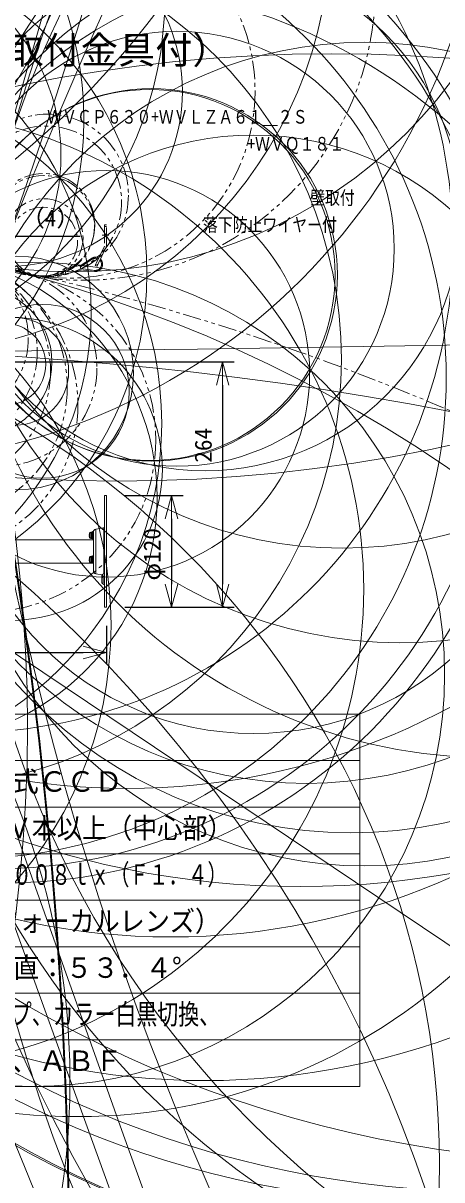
# Model space of a CAD drawing. Units: millimetres, scale not verified. Extents: x -721968 to 41501, y -367933 to 354111.
# Drawn here: x 26.3 to 71.3, y -66.5 to 57.7 of the extents above; entities that cross this region are included whole.
import ezdxf
from ezdxf.enums import TextEntityAlignment as Align

# ---------------------------------------------------------------- set-up
doc = ezdxf.new("R2010")
doc.units = ezdxf.units.MM
doc.header["$LTSCALE"] = 0.125
doc.linetypes.add('USER2', pattern=[31.75, 15.875, -3.175, 3.175, -3.175, 3.175, -3.175])
for name, color, linetype, lineweight in [('0-0_0', 1, 'USER2', 18), ('0-2_WAKU', 1, 'Continuous', 18), ('0-5_GAIKEI', 1, 'Continuous', 18)]:
    doc.layers.add(name, color=color, linetype=linetype, lineweight=lineweight)
for name, color, linetype in [('0-1_MOJI1', 7, 'Continuous'), ('0-3_TOUROKU', 7, 'Continuous'), ('0-4_SUNPO', 7, 'Continuous')]:
    doc.layers.add(name, color=color, linetype=linetype)
doc.styles.add('ＭＳ ゴシック', font='')
doc.styles.get('ＭＳ ゴシック').set_extended_font_data('MS Gothic')

# ---------------------------------------------------------------- blocks, each defined once
blk = doc.blocks.new('_Open30')
at = {"layer": '0-0_0', "color": 7, "linetype": 'Continuous'}
blk.add_line((0, 0), (-1, 0), dxfattribs=at)
blk.add_lwpolyline([(-1, 0.26795), (0, 0), (-1, -0.26795)], dxfattribs=at)
blk = doc.blocks.new('D5')
at = {"layer": '0-4_SUNPO'}
for p, q in [((208.363, 208.845), (242.513, 208.845)), ((241.263, 206.345), (241.263, 184.975)), ((230.763, 182.475), (242.513, 182.475))]:
    blk.add_line(p, q, dxfattribs=at)
at = {"layer": '0-4_SUNPO', "xscale": 2.5, "yscale": 2.5}
for p, rotation in [((241.263, 208.845), 90), ((241.263, 182.475), 270)]:
    blk.add_blockref('_Open30', p, dxfattribs=dict(at, rotation=rotation))
at = {"layer": '0-4_SUNPO', "style": 'ＭＳ ゴシック'}
blk.add_text('264', height=1.833, rotation=90, dxfattribs=at).set_placement((240.638, 198.0098), align=Align.BOTTOM_LEFT)
blk = doc.blocks.new('D6')
at = {"layer": '0-4_SUNPO'}
for p, q in [((202.7745, 206.6443), (202.7745, 176.3651)), ((228.763, 180.475), (228.763, 176.3651)), ((205.2745, 177.6151), (226.263, 177.6151))]:
    blk.add_line(p, q, dxfattribs=at)
at = {"layer": '0-4_SUNPO', "xscale": 2.5, "yscale": 2.5, "rotation": 180}
blk.add_blockref('_Open30', (202.7745, 177.6151), dxfattribs=at)
at = {"layer": '0-4_SUNPO', "xscale": 2.5, "yscale": 2.5}
blk.add_blockref('_Open30', (228.763, 177.6151), dxfattribs=at)
at = {"layer": '0-4_SUNPO', "style": 'ＭＳ ゴシック'}
blk.add_text('260', height=1.833, dxfattribs=at).set_placement((213.8938, 178.2401), align=Align.BOTTOM_LEFT)
blk = doc.blocks.new('D7')
at = {"layer": '0-4_SUNPO'}
for p, q in [((230.763, 194.475), (237.013, 194.475)), ((235.763, 191.975), (235.763, 184.975)), ((230.763, 182.475), (237.013, 182.475))]:
    blk.add_line(p, q, dxfattribs=at)
at = {"layer": '0-4_SUNPO', "xscale": 2.5, "yscale": 2.5}
for p, rotation in [((235.763, 194.475), 90), ((235.763, 182.475), 270)]:
    blk.add_blockref('_Open30', p, dxfattribs=dict(at, rotation=rotation))
at = {"layer": '0-4_SUNPO', "style": 'ＭＳ ゴシック'}
blk.add_text('φ120', height=1.833, rotation=90, dxfattribs=at).set_placement((235.138, 185.35), align=Align.BOTTOM_LEFT)
blk = doc.blocks.new('D4')
at = {"layer": '0-4_SUNPO'}
for p, q in [((214.213, 216.5906), (214.213, 223.5974)), ((214.5942, 216.0012), (214.5942, 223.5974)), ((211.713, 222.3474), (209.213, 222.3474)), ((214.213, 222.3474), (214.5942, 222.3474)), ((217.0942, 222.3474), (225.9275, 222.3474))]:
    blk.add_line(p, q, dxfattribs=at)
at = {"layer": '0-4_SUNPO', "xscale": 2.5, "yscale": 2.5}
blk.add_blockref('_Open30', (214.213, 222.3474), dxfattribs=at)
at = {"layer": '0-4_SUNPO', "xscale": 2.5, "yscale": 2.5, "rotation": 180}
blk.add_blockref('_Open30', (214.5942, 222.3474), dxfattribs=at)
at = {"layer": '0-4_SUNPO', "style": 'ＭＳ ゴシック'}
blk.add_text('（4）', height=1.833, dxfattribs=at).set_placement((219.6358, 222.8474), align=Align.BOTTOM_LEFT)

msp = doc.modelspace()

# ---------------------------------------------------------------- linework, layer by layer
at = {"layer": '0-0_0'}
for p, q in [((35.0654, 36.0783), (35.0654, 33.7829)), ((35.2654, 33.7829), (35.2654, 36.0783)), ((35.0634, 33.7742), (34.1514, 31.8876)), ((34.3315, 31.8006), (35.2435, 33.6871)), ((32.4348, 31.6586), (33.6674, 32.468)), ((32.4636, 31.5339), (33.7332, 32.3677)), ((33.6674, 32.468), (33.7003, 32.4178)), ((33.7332, 32.3677), (33.7003, 32.4178)), ((32.4216, 31.7153), (30.7654, 31.332)), ((32.5434, 31.1892), (30.8872, 30.8059)), ((32.4216, 31.7153), (32.4533, 31.5784)), ((32.4533, 31.5784), (32.5434, 31.1892)), ((32.5014, 31.3706), (34.0082, 31.1795)), ((32.5303, 31.246), (33.9931, 31.0605)), ((33.9931, 31.0605), (34.0007, 31.12)), ((34.0082, 31.1795), (34.0007, 31.12)), ((34.1514, 31.8876), (34.3315, 31.8006)), ((34.2444, 31.6205), (34.3315, 31.8006))]:
    msp.add_line(p, q, dxfattribs=at)
msp.add_lwpolyline([(34.1514, 31.8876), (34.0644, 31.7076), (34.2444, 31.6205)], dxfattribs=at)
for centre, radius in [((32.7082, 61.5732), 31.4639), ((31.1579, 50.4371), 20.0982), ((28.9317, 39.259), 8.7005), ((28.7793, 38.5639), 8.1216), ((28.5178, 36.0872), 5.5018), ((28.5263, 35.9126), 5.4582), ((28.5384, 34.668), 4.2136), ((-33.1449, -230.5243), 268.1278), ((28.4727, 34.2763), 3.6907), ((16.2925, 16.7367), 15.9095), ((16.9778, 18.5962), 14.0856), ((17.0571, 20.368), 12.1987), ((17.6434, 22.4405), 10.1841), ((18.2677, 23.8681), 8.6035), ((22.1082, 12.9371), 18.4752), ((23.6743, 20.6782), 10.5774)]:
    msp.add_circle(centre, radius, dxfattribs=at)
for centre, radius, start, end in [((35.0454, 33.7829), 0.02, 334.20001, 0), ((35.0454, 33.7829), 0.22, 334.20001, 0.00001), ((34.09, 31.8243), 0.77, 62.13627, 123.29211), ((34.09, 31.8243), 0.65, 61.75499, 123.29211), ((34.09, 31.8243), 0.77, 262.77215, 46.99804), ((34.09, 31.8243), 0.65, 262.77215, 43.69196)]:
    msp.add_arc(centre, radius, start, end, dxfattribs=at)
at = {"layer": '0-2_WAKU', "color": 4}
for p, q in [((62.5024, -16.4967), (-62.4976, -16.4967)), ((62.5024, -56.4967), (62.5024, -16.4967)), ((-62.4976, -56.4967), (62.5024, -56.4967))]:
    msp.add_line(p, q, dxfattribs=at)
at = {"layer": '0-2_WAKU'}
for p, q in [((-62.4976, -21.4967), (62.5024, -21.4967)), ((-62.4976, -26.4967), (62.5024, -26.4967)), ((-62.4976, -31.4967), (62.5024, -31.4967)), ((-62.4976, -36.4967), (62.5024, -36.4967)), ((-62.4976, -41.4967), (62.5024, -41.4967)), ((-62.4976, -46.4967), (62.5024, -46.4967)), ((-62.4976, -51.4967), (62.5024, -51.4967))]:
    msp.add_line(p, q, dxfattribs=at)
at = {"layer": '0-5_GAIKEI'}
for p, q in [((35.2654, 36.0783), (35.0654, 36.0783)), ((35.2654, 35.8783), (35.0654, 35.8783)), ((30.806, 31.1566), (30.0266, 30.9762)), ((30.7654, 31.332), (30.7971, 31.195)), ((30.7971, 31.195), (30.8872, 30.8059)), ((30.0268, 30.9762), (30.1024, 30.6469)), ((30.1028, 30.6469), (30.1078, 30.6255)), ((30.8872, 30.8059), (30.1078, 30.6255)), ((33.4491, 2.9233), (33.4497, 2.9233)), ((33.4497, 2.5133), (33.4491, 2.5133)), ((33.4565, 2.9528), (33.4565, 2.4838)), ((33.5934, 3.0635), (33.6643, 3.0672)), ((33.5934, 3.0635), (33.5934, 2.3731)), ((33.6643, 2.3694), (33.6643, 3.0672)), ((33.6654, 3.0672), (33.6643, 3.0672)), ((33.6854, 3.0583), (33.6854, 2.3783)), ((33.6954, 3.0683), (33.6954, 2.3683)), ((33.7754, 3.0683), (33.6954, 3.0683)), ((33.7754, 2.3683), (33.7754, 3.0683)), ((33.7854, 2.3183), (33.7854, 3.1183)), ((33.8654, 3.1183), (33.7854, 3.1183)), ((34.1133, 3.3698), (34.1133, -1.4132)), ((34.9828, -1.4195), (34.9828, 3.5231)), ((33.5934, 2.3731), (33.6643, 2.3694)), ((33.6654, 2.3694), (33.6643, 2.3694)), ((33.7754, 2.3683), (33.6954, 2.3683)), ((33.8654, 2.3183), (33.7854, 2.3183)), ((33.4491, 0.3133), (33.4497, 0.3133)), ((33.4565, 0.3428), (33.4565, -0.1262)), ((33.5934, 0.4535), (33.6643, 0.4572)), ((33.5934, 0.4535), (33.5934, -0.2369)), ((33.6643, -0.2406), (33.6643, 0.4572)), ((33.6654, 0.4572), (33.6643, 0.4572)), ((33.6854, 0.4483), (33.6854, -0.2317)), ((33.6954, 0.4583), (33.6954, -0.2417)), ((33.7754, 0.4583), (33.6954, 0.4583)), ((33.7754, -0.2417), (33.7754, 0.4583)), ((33.7854, -0.2917), (33.7854, 0.5083)), ((33.8654, 0.5083), (33.7854, 0.5083)), ((33.4497, -0.0967), (33.4491, -0.0967)), ((33.5934, -0.2369), (33.6643, -0.2406)), ((33.6654, -0.2406), (33.6643, -0.2406)), ((33.7754, -0.2417), (33.6954, -0.2417)), ((33.8654, -0.2917), (33.7854, -0.2917)), ((34.7854, -2.3734), (34.7854, -1.6097)), ((34.8154, -2.3946), (34.8154, -1.8713)), ((35.0654, -1.3776), (34.8568, -1.5014)), ((34.8608, -1.4918), (35.0654, -1.3704)), ((35.0654, -1.6669), (34.8761, -1.7793)), ((34.9854, -1.8713), (35.0654, -1.8239)), ((34.9854, -1.8713), (34.9854, -2.3946)), ((35.0654, -2.1592), (34.9854, -2.1118)), ((35.0654, -2.4421), (34.9854, -2.3946)), ((34.8761, -2.4867), (35.0654, -2.599))]:
    msp.add_line(p, q, dxfattribs=at)
at = {"layer": '0-5_GAIKEI', "color": 3}
msp.add_line((34.8154, 34.9783), (35.5154, 34.9783), dxfattribs=at)
at = {"layer": '0-5_GAIKEI', "color": 7}
for p, q in [((35.0654, 6.9783), (35.0654, -5.0217)), ((35.0654, 6.9783), (35.2654, 6.9783)), ((35.2654, -5.0217), (35.2654, 6.9783)), ((33.8654, 3.1183), (33.8654, -1.1178)), ((34.9828, 3.5231), (34.1133, 3.3698)), ((33.8654, 2.2283), (19.3154, 2.2283)), ((33.7854, -0.2717), (19.3154, -0.2717)), ((34.8106, -1.5362), (34.1133, -1.4132)), ((35.0654, -5.0217), (35.2654, -5.0217))]:
    msp.add_line(p, q, dxfattribs=at)
at = {"layer": '0-5_GAIKEI'}
for points in [[(29.2208, 30.6622), (29.3068, 30.6806), (29.4232, 30.7076), (29.6548, 30.7673), (29.8857, 30.8352), (30.0471, 30.8876)], [(29.2208, 30.51), (29.2343, 30.5123), (29.3612, 30.5357), (29.4879, 30.5611), (29.7401, 30.6177), (29.9915, 30.6825), (30.088, 30.7095)], [(33.4301, 2.8033), (33.4282, 2.7703), (33.4285, 2.7584), (33.429, 2.7549), (33.4294, 2.7539), (33.4297, 2.7535), (33.4301, 2.7533), (33.4497, 2.7533)], [(33.4301, 2.6333), (33.4282, 2.6662), (33.4285, 2.6781), (33.4293, 2.6823)], [(33.4301, 2.7533), (33.4298, 2.7534), (33.4297, 2.7535), (33.4293, 2.7541), (33.4289, 2.7555), (33.4284, 2.76), (33.429, 2.79), (33.4301, 2.8033)], [(33.4497, 2.6833), (33.4301, 2.6833), (33.4298, 2.6832), (33.4297, 2.683), (33.4293, 2.6825), (33.4289, 2.6811), (33.4284, 2.6766), (33.429, 2.6466), (33.4301, 2.6333)], [(33.4301, 0.1933), (33.4282, 0.1603), (33.4285, 0.1484), (33.429, 0.1449), (33.4294, 0.1439), (33.4297, 0.1435), (33.4301, 0.1433), (33.4497, 0.1433)], [(33.4301, 0.0233), (33.4282, 0.0563), (33.4285, 0.0682), (33.429, 0.0717), (33.4294, 0.0727), (33.4297, 0.0731), (33.4301, 0.0733)], [(33.4301, 0.1433), (33.4298, 0.1434), (33.4297, 0.1435), (33.4293, 0.1441), (33.4289, 0.1455), (33.4284, 0.15), (33.429, 0.18), (33.4301, 0.1933)], [(33.4497, 0.0733), (33.4301, 0.0733), (33.4298, 0.0732), (33.4297, 0.073), (33.4293, 0.0725), (33.4289, 0.0711), (33.4284, 0.0666), (33.429, 0.0366), (33.4301, 0.0233)], [(34.8608, -1.4918), (34.8358, -1.5095), (34.8154, -1.5301), (34.8001, -1.5528), (34.7891, -1.5806), (34.7854, -1.6097)], [(35.0654, -2.6127), (34.8608, -2.4913), (34.8358, -2.4736), (34.8154, -2.453), (34.8001, -2.4303), (34.7891, -2.4025), (34.7854, -2.3734)], [(34.8568, -1.5014), (34.8568, -1.7418), (35.0654, -1.618)]]:
    msp.add_lwpolyline(points, dxfattribs=at)
for centre, radius in [((-360945.974, -6911.3349), 361021.8625), ((20123.4357, 7262.6784), 21377.6929), ((-29.5435, 5795.0247), 5772.7874), ((13280.3957, -2051.2292), 13428.1945), ((6516.771, 795.0618), 6593.5613), ((4823.0586, 1657.0319), 5083.8501), ((7630.486, -2151.3381), 7914.7578), ((-16026.1298, -23955.0163), 28824.5057), ((-736.9681, 142.3724), 766.7558), ((-589.0539, 251.1406), 650.6271), ((900.5894, -252.7402), 972.8241), ((470.9507, 24.1699), 461.6904), ((424.5991, 28.6821), 416.9994), ((629.2011, -205.663), 650.3783), ((-460.6836, -75.9307), 491.9932), ((-460.203, -75.7836), 491.3972), ((361.1181, 70.1369), 343.4394), ((269.4349, 25.5159), 261.8129), ((242.1688, 22.9284), 232.9366), ((194.9964, 24.5027), 185.7446), ((121.268, 51.0779), 154.8734), ((-45.8518, 104.6178), 84.6691), ((90.1488, 62.6231), 127.3322), ((195.7487, -1.122), 176.9344), ((314.3236, -320.4507), 489.2176), ((125.2398, 0.1144), 158.9132), ((76.7734, 41.6216), 109.4271), ((80.8837, 35.5413), 112.7143), ((8.349, 78.0784), 67.7189), ((-25.943, 82.2881), 60.0508), ((-131.5761, -17.87), 158.3599), ((72.5451, 35.2816), 104.3861), ((31.6174, 81.734), 50.7235), ((83.6538, 12.8501), 115.95), ((37.4668, 49.0117), 73.4938), ((124.5017, 13.6345), 104.4061), ((13.4377, 68.2209), 45.9752), ((42.1731, 33.4702), 73.9043), ((2.6835, 60.5841), 38.8666), ((104.2185, 8.0679), 91.7546), ((76.5878, 35.5851), 56.7685), ((60.6115, 45.5568), 44.2266), ((66.8343, 39.1536), 47.9793), ((24.2673, 21.1046), 55.7458), ((23.1839, 21.5101), 54.6309), ((20.1344, 19.6593), 51.6774), ((24.6769, 50.3838), 18.7629), ((14.4869, 21.6029), 46.0537), ((61.5608, 19.1954), 48.4415), ((9.0897, 43.5386), 21.2929), ((45.8742, 37.1212), 27.4629), ((56.7813, 19.7034), 43.6387), ((32.1094, 1.1223), 60.8696), ((0.9732, 26.6426), 32.6516), ((42.846, 33.5038), 23.3635), ((63.0693, 11.4351), 44.2468), ((4.0131, 14.7326), 37.2013), ((39.918, 30.6815), 19.9308), ((40.0907, 30.6985), 20.008), ((11.3954, -3.0719), 51.5331), ((51.0759, 13.5675), 32.1486), ((35.275, 20.072), 21.8418), ((-11.9546, -113.2961), 149.1148), ((-6.3682, -6.9397), 42.1297), ((14.5041, 6.7288), 26.2082), ((25.6233, 20.1465), 12.5478), ((27.3664, -12.2359), 44.2661), ((21.4438, 21.3436), 7.9568), ((28.3824, 18.1897), 9.3397), ((25.002, 9.8582), 16.2803), ((25.4295, 20.3246), 5.7794), ((24.3318, 21.0729), 4.4112), ((-49.1968, -55.8945), 80.5422), ((1.7969, -350.4244), 373.0922)]:
    msp.add_circle(centre, radius, dxfattribs=at)
at = {"layer": '0-5_GAIKEI', "color": 7}
for centre, radius in [((-117.3942, 174.2546), 177.6562), ((36.3726, 175.912), 167.3688), ((279.0004, -98.7731), 334.5741), ((-33.5701, 115.0247), 93.0241), ((56.0837, 58.015), 93.0376), ((80.5341, 35.5094), 112.6947), ((75.768, 11.9477), 108.2707), ((45.8375, 21.6921), 77.5658), ((19.9996, 34.0398), 52.5267), ((-3.7501, 47.3894), 36.5856), ((3.6987, 30.8269), 35.9122), ((40.5151, -22.128), 86.849), ((59.4951, -110.3167), 164.7757), ((-75.5408, -116.9424), 153.2359), ((-21.9695, -64.8458), 93.0433)]:
    msp.add_circle(centre, radius, dxfattribs=at)
at = {"layer": '0-5_GAIKEI'}
for centre, radius, start, end in [((34.3254, 2.7183), 0.8993, 166.82357, 174.57653), ((34.3254, 2.7183), 0.8993, 185.42347, 193.17643), ((34.3254, 2.7183), 0.9, 164.89936, 166.83372), ((34.3254, 2.7183), 0.8763, 177.71107, 182.28893), ((34.3254, 2.7183), 0.9, 193.16628, 195.10064), ((33.6013, 2.9137), 0.15, 93, 164.89936), ((33.6654, 3.0472), 0.02, 0, 90), ((33.6954, 3.0583), 0.01, 90, 180), ((33.7754, 3.0583), 0.01, 0, 90), ((33.6013, 2.5229), 0.15, 195.10064, 267), ((33.6654, 2.3894), 0.02, 270, 0), ((33.6954, 2.3783), 0.01, 180, 270), ((33.7754, 2.3783), 0.01, 270, 0), ((34.3254, 0.1083), 0.8993, 166.82357, 174.57653), ((34.3254, 0.1083), 0.8993, 185.42347, 193.17643), ((34.3254, 0.1083), 0.9, 164.89936, 166.83372), ((34.3254, 0.1083), 0.8763, 177.71107, 182.28893), ((33.6013, 0.3037), 0.15, 93, 164.89936), ((33.6654, 0.4372), 0.02, 0, 90), ((33.6954, 0.4483), 0.01, 90, 180), ((33.7754, 0.4483), 0.01, 0, 90), ((34.3254, 0.1083), 0.9, 193.16628, 195.10064), ((33.6013, -0.0871), 0.15, 195.10064, 267), ((33.6654, -0.2206), 0.02, 270, 0), ((33.6954, -0.2317), 0.01, 180, 270), ((33.7754, -0.2317), 0.01, 270, 0)]:
    msp.add_arc(centre, radius, start, end, dxfattribs=at)
at = {"layer": '0-5_GAIKEI', "color": 7}
for centre, radius, start, end in [((34.1654, 3.0744), 0.3, 100, 179.797), ((34.9654, 3.6216), 0.1, 280, 0), ((34.1654, -1.1178), 0.3, 180, 260)]:
    msp.add_arc(centre, radius, start, end, dxfattribs=at)
at = {"layer": '0-5_GAIKEI'}
for centre, major_axis, ratio, start_param, end_param in [((34.9854, -1.6097), (0.2, 0), 0.707107, 2.26903722, 3.14159265), ((34.9854, -1.8501), (-0.2, 0), 0.707107, 5.41062987, 6.28318531), ((34.8154, -1.8501), (0.03, 0), 0.707107, 3.14159265, 4.71238898), ((34.8154, -2.3734), (-0.03, 0), 0.707107, 6.28318531, 7.85398163), ((34.9854, -1.8713), (-0.17, 0), 0.707107, 5.41062987, 6.28318531), ((34.9854, -2.3946), (-0.17, 0), 0.707107, 6.28318531, 7.15574075), ((34.8761, -1.5176), (-0.0153, 0.0258), 0.454579, 6.28308995, 6.9368318), ((34.8761, -1.7581), (-0.0153, 0.0258), 0.454579, 0.65364649, 2.22444282), ((35.0954, -2.133), (-0.03, 0), 0.707107, 0, 0.04899974), ((34.8761, -2.4655), (0.0153, 0.0258), 0.454579, 3.14168801, 4.05874249), ((35.0954, -2.6279), (-0.03, 0), 0.707107, 6.28318531, 6.33768441)]:
    msp.add_ellipse(centre, major_axis=major_axis, ratio=ratio, start_param=start_param, end_param=end_param, dxfattribs=at)

# ---------------------------------------------------------------- block references
at = {"layer": '0-4_SUNPO'}
for name in ['D4', 'D5', 'D6', 'D7']:
    msp.add_blockref(name, (-193.4976, -187.4967), dxfattribs=at)

# ---------------------------------------------------------------- texts
at = {"layer": '0-1_MOJI1', "style": 'ＭＳ ゴシック'}
for s, height, p in [('カラーテレビカメラ（レンズ，壁取付金具付）', 2.933, (-35.4976, 52.5033)), ('１／３型\u3000インターライン転送方式ＣＣＤ', 2.199, (-19.9976, -25.4967)), ('画揺補正、映像反転表示、歪補正、ＡＢＦ', 2.199, (-19.9976, -55.4967))]:
    msp.add_text(s, height=height, dxfattribs=at).set_placement(p, align=Align.BOTTOM_LEFT)
for s, width, p in [('水平：７００ＴＶ本,垂直：３５０ＴＶ本以上（中心部）', 0.9, (-19.9976, -30.4967)), ('カラー：０．０８ｌｘ(Ｆ１．４）／白黒：０．００８ｌｘ（Ｆ１．４）', 0.7, (-19.9976, -35.4967)), ('ｆ＝３．８ｍｍ～８ｍｍ（２倍バリフォーカルレンズ）', 0.9, (-19.9976, -40.4967)), ('画角（Ｗ端）/水平：７３．６°、垂直：５３．４°', 0.95, (-19.9976, -45.4967)), ('スーパーダイナミックレンジ、電子感度アップ、カラー白黒切換、', 0.75, (-19.9976, -50.4967))]:
    msp.add_text(s, height=2.199, dxfattribs=dict(at, width=width)).set_placement(p, align=Align.BOTTOM_LEFT)
at = {"layer": '0-3_TOUROKU', "style": 'ＭＳ ゴシック', "width": 0.8}
for s, p in [('ＷＶＣＰ６３０+ＷＶＬＺＡ６１＿２Ｓ', (28.9024, 46.5033)), ('+ＷＶＱ１８１', (50.449, 43.6033)), ('壁取付', (57.169, 37.8033)), ('落下防止ワイヤー付', (45.649, 34.9033))]:
    msp.add_text(s, height=1.466, dxfattribs=at).set_placement(p, align=Align.BOTTOM_LEFT)

doc.saveas('drawing.dxf')
